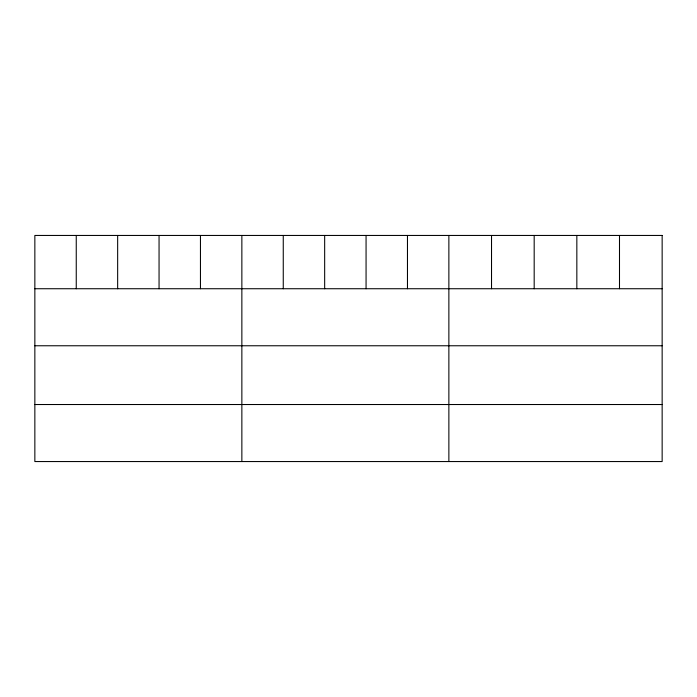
<?xml version="1.0" encoding="UTF-8"?>
<svg xmlns="http://www.w3.org/2000/svg" width="697" height="697" viewBox="0 0 697 697"><rect width="100%" height="100%" fill="white"/><g stroke="black" fill="none" stroke-linecap="round" stroke-linejoin="round"><path stroke-width="1.05" d="M34.85 288.732L662.15 288.732M34.85 345.764L662.15 345.764M34.85 404.521L662.15 404.521M619.494 235.447L619.494 288.732M576.837 235.447L576.837 288.732M534.181 235.447L534.181 288.732M491.524 235.447L491.524 288.732M448.868 235.447L448.868 461.553M407.466 235.447L407.466 288.732M366.064 235.447L366.064 288.732M324.663 235.447L324.663 288.732M283.261 235.447L283.261 288.732M241.859 235.447L241.859 461.553M200.457 235.447L200.457 288.732M159.055 235.447L159.055 288.732M117.654 235.447L117.654 288.732M76.252 235.447L76.252 288.732M662.15 235.447L34.85 235.447L34.85 461.553L662.15 461.553L662.15 235.447"/></g></svg>
